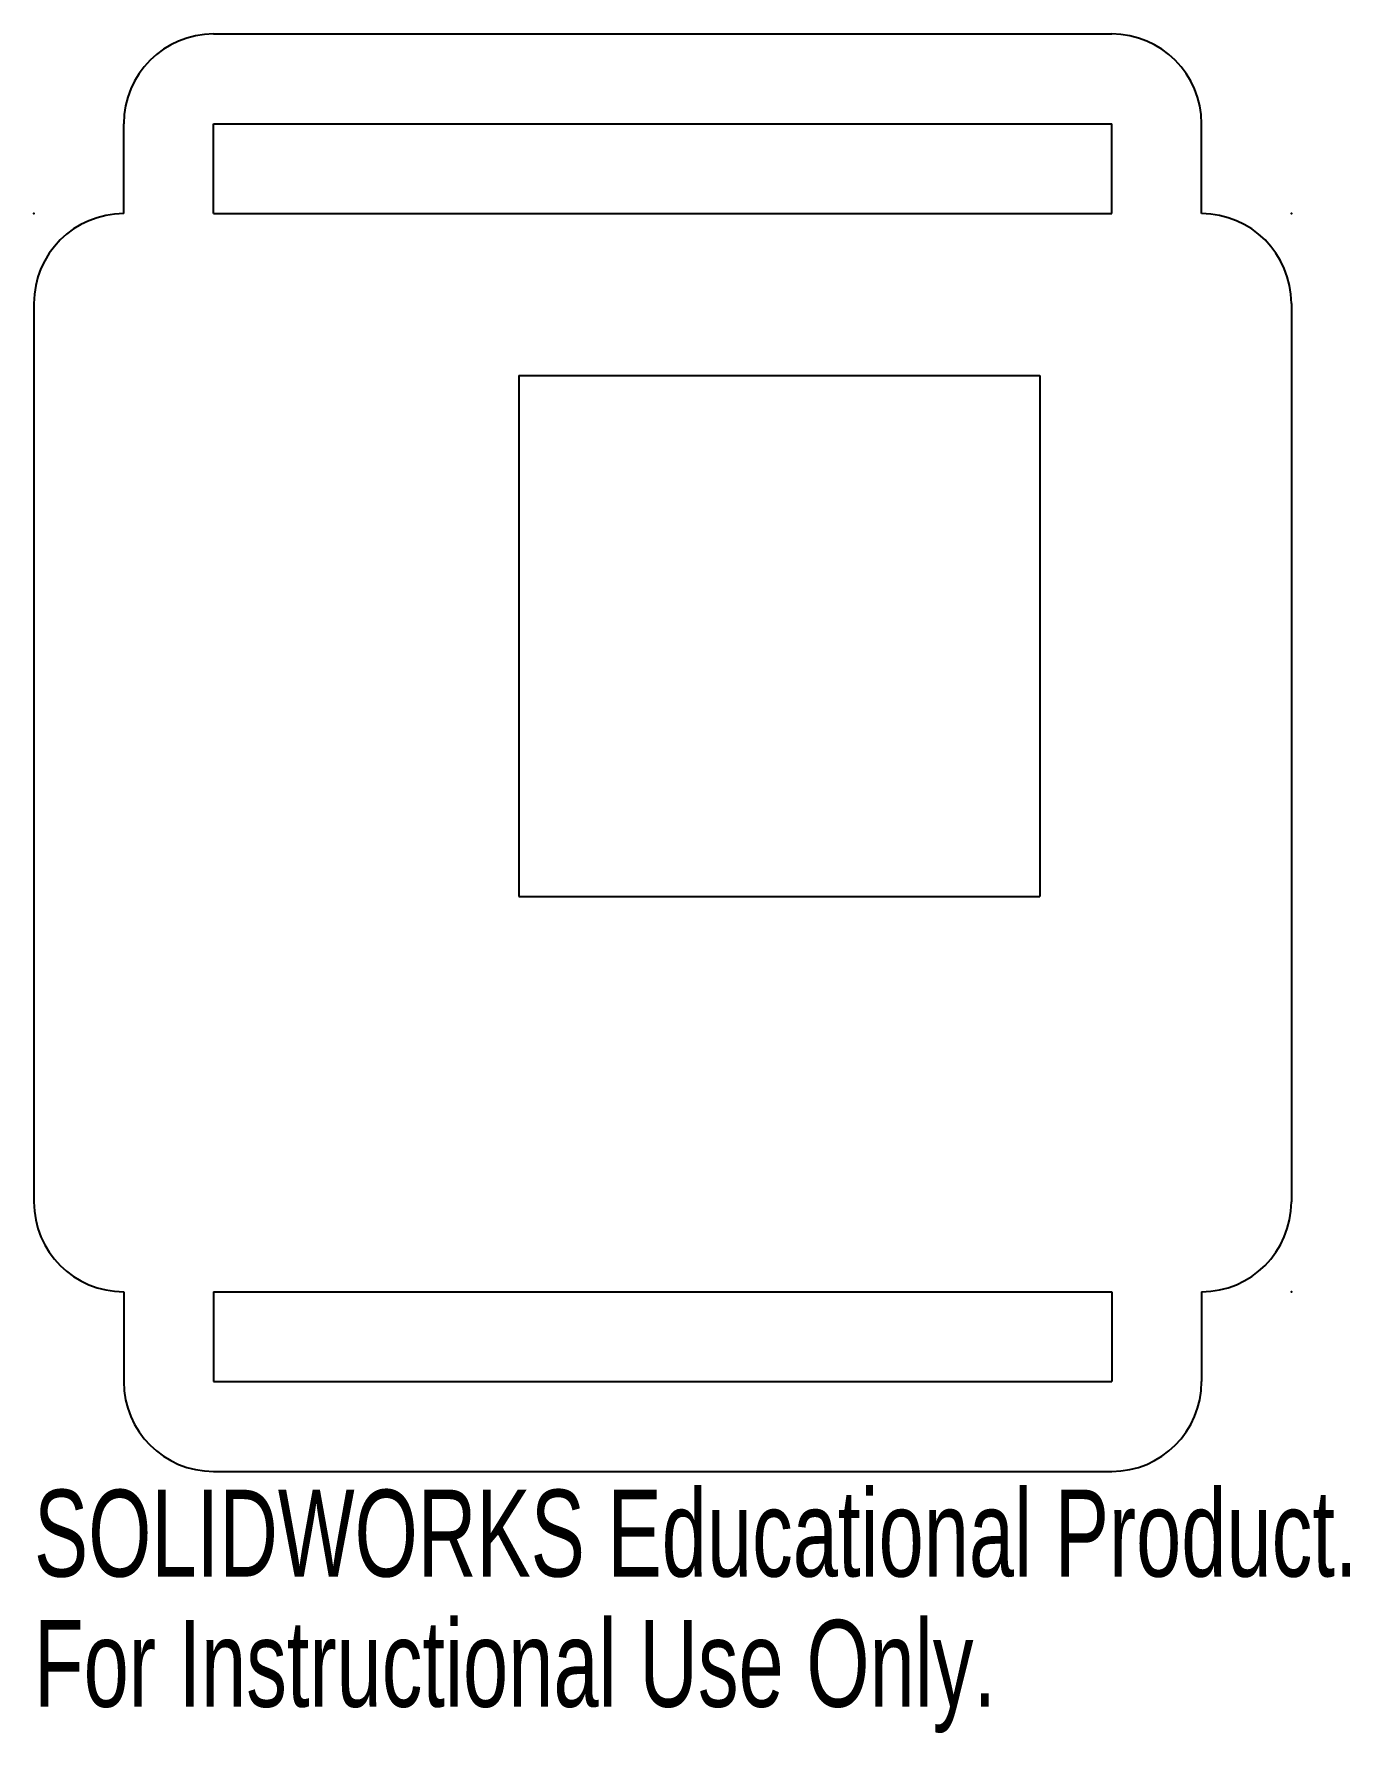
# Model space of a CAD drawing. Header units: inches. Extents: x 1.34 to 4.23, y 3.85 to 7.57.
import ezdxf

# ---------------------------------------------------------------- set-up
doc = ezdxf.new("R2010")
doc.units = ezdxf.units.IN
doc.header["$MEASUREMENT"] = 0
doc.header["$PDSIZE"] = -1
doc.styles.add('SLDTEXTSTYLE0', font='TXT', dxfattribs={"width": 0.7})

msp = doc.modelspace()

# ---------------------------------------------------------------- linework, layer by layer
at = {"color": 7, "linetype": 'Continuous'}
for p, q in [((1.7383, 7.5708), (3.7068, 7.5708)), ((1.5414, 7.1771), (1.5414, 7.3739)), ((1.7383, 7.1771), (1.7383, 7.3739)), ((1.7383, 7.3739), (3.7068, 7.3739)), ((3.7068, 7.1771), (3.7068, 7.3739)), ((3.9036, 7.1771), (3.9036, 7.3739)), ((1.7383, 7.1771), (3.7068, 7.1771)), ((1.3446, 6.9802), (1.3446, 5.0117)), ((4.1005, 6.9802), (4.1005, 5.0117)), ((2.4076, 6.8228), (3.5493, 6.8228)), ((2.4076, 6.8228), (2.4076, 5.681)), ((3.5493, 6.8228), (3.5493, 5.681)), ((2.4076, 5.681), (3.5493, 5.681)), ((1.5414, 4.8149), (1.5414, 4.618)), ((1.7383, 4.8149), (3.7068, 4.8149)), ((1.7383, 4.8149), (1.7383, 4.618)), ((3.7068, 4.8149), (3.7068, 4.618)), ((3.9036, 4.8149), (3.9036, 4.618)), ((1.7383, 4.618), (3.7068, 4.618)), ((1.7383, 4.4212), (3.7068, 4.4212))]:
    msp.add_line(p, q, dxfattribs=at)
for centre, start, end in [((1.7383, 7.3739), 90, 180), ((3.7068, 7.3739), 0, 90), ((1.5414, 6.9802), 90, 180), ((3.9036, 6.9802), 0, 90), ((1.5414, 5.0117), 180, 270), ((3.9036, 5.0117), 270, 0), ((1.7383, 4.618), 180, 270), ((3.7068, 4.618), 270, 0)]:
    msp.add_arc(centre, 0.1969, start, end, dxfattribs=at)
for p in [(1.3446, 7.1771), (4.1005, 7.1771), (4.1005, 4.8149)]:
    msp.add_point(p, dxfattribs=at)

# ---------------------------------------------------------------- texts
at = {"color": 7, "linetype": 'Continuous', "char_height": 0.1903, "attachment_point": 1, "style": 'SLDTEXTSTYLE0'}
for s, insert in [('SOLIDWORKS Educational Product.', (1.3446, 4.381)), ('For Instructional Use Only.', (1.3446, 4.0956))]:
    msp.add_mtext(s, dxfattribs=dict(at, insert=insert))

doc.saveas('drawing.dxf')
